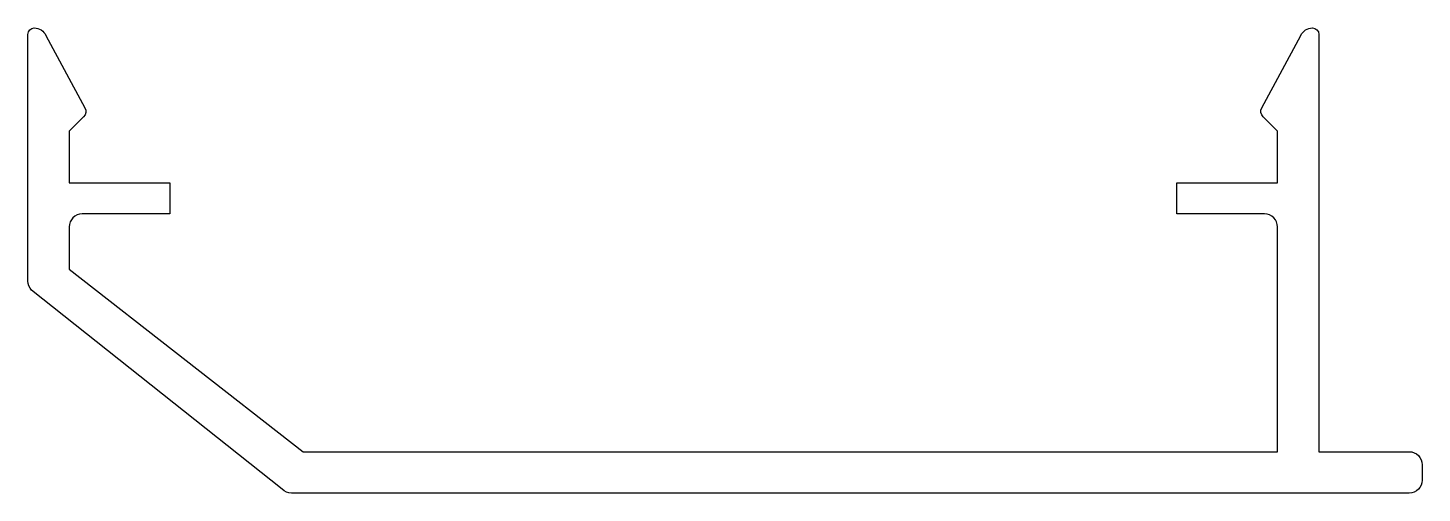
# Model space of a CAD drawing. Extents: x 127.5 to 181.5, y 209.8 to 227.8.
import ezdxf

# ---------------------------------------------------------------- set-up
doc = ezdxf.new("R2010")
doc.units = 0
doc.header["$LTSCALE"] = 15
doc.layers.add('ERCAN', color=220, linetype='CONTINUOUS')

msp = doc.modelspace()

# ---------------------------------------------------------------- linework, layer by layer
at = {"layer": 'ERCAN', "color": 0}
msp.add_lwpolyline([(177.547, 211.364), (181.047, 211.364, -0.414214), (181.547, 210.864), (181.547, 210.264, -0.414214), (181.047, 209.764), (177.547, 209.764), (137.754, 209.764), (137.754, 209.764, -0.198912), (137.4, 209.911), (127.693, 217.618, -0.198912), (127.547, 217.971), (127.547, 227.514, -0.412618), (127.795, 227.764, -0.292265), (128.248, 227.473), (129.755, 224.676, -0.331321), (129.704, 224.321), (129.147, 223.764), (129.147, 221.764), (133.047, 221.764), (133.047, 220.564), (129.647, 220.564, 0.414214), (129.147, 220.064), (129.147, 218.427), (138.209, 211.364), (175.947, 211.364), (175.947, 220.064, 0.414214), (175.447, 220.564), (172.047, 220.564), (172.047, 221.764), (175.947, 221.764), (175.947, 223.764), (175.39, 224.321, -0.331321), (175.338, 224.676), (176.845, 227.473, -0.292265), (177.298, 227.764, -0.412618), (177.547, 227.514)], format="xyb", close=True, dxfattribs=at)

doc.saveas('drawing.dxf')
